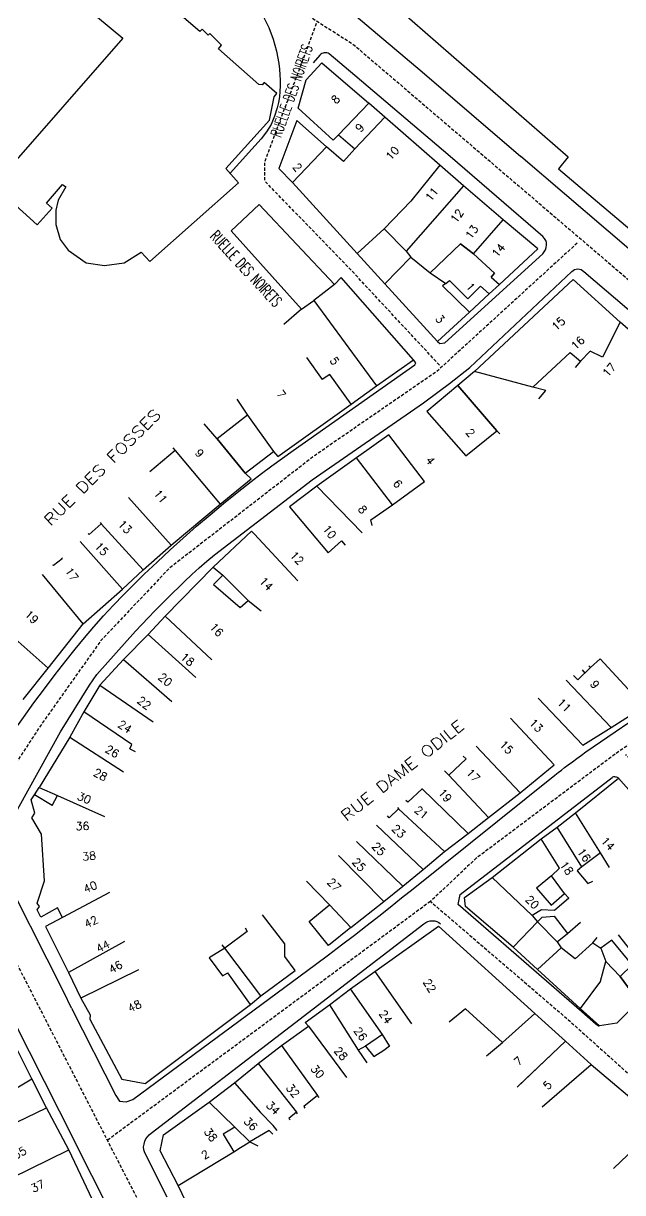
# Model space of a CAD drawing. Header units: millimetres. Extents: x 80000 to 81000, y 144000 to 145000.
# Drawn here: x 80580.9 to 80674.5, y 144588.9 to 144771.5 of the extents above; entities that cross this region are included whole.
import ezdxf
from ezdxf.enums import TextEntityAlignment as Align

# ---------------------------------------------------------------- set-up
doc = ezdxf.new("R2010")
doc.units = ezdxf.units.MM
doc.linetypes.add('DASHED', pattern=[0.75, 0.5, -0.25])
for name, color, linetype in [('W0001', 6, 'DASHED'), ('W0008', 7, 'CONTINUOUS'), ('W0100', 7, 'CONTINUOUS'), ('W0515', 5, 'CONTINUOUS'), ('W0989', 7, 'CONTINUOUS'), ('W0991', 7, 'CONTINUOUS')]:
    doc.layers.add(name, color=color, linetype=linetype)
doc.styles.get("Standard").update_dxf_attribs({"font": 'romans.shx', "width": 0.85})

msp = doc.modelspace()

# ---------------------------------------------------------------- linework, layer by layer
at = {"layer": 'W0001', "flags": 128}
for points in [[(80091.26, 145000), (80154.83, 144930.11), (80181.85, 144898.66), (80191.75, 144883.13), (80219.83, 144828.91), (80237.91, 144810.29), (80254.89, 144795.25), (80294.08, 144768.24), (80322.89, 144753.24), (80347.8, 144741.58), (80356.22, 144739.4), (80381.12, 144731.64), (80412.04, 144719.98), (80422.46, 144716.19), (80472.62, 144690.94), (80517.64, 144667.11), (80570.12, 144640.65), (80574.36, 144635.27), (80607.21, 144571.18), (80640.09, 144537.79), (80670.07, 144503.23)], [(80438.02, 144901.97), (80447.33, 144891.69), (80465.89, 144880.93), (80479.31, 144869.1), (80496.63, 144849.86), (80514.29, 144832.03), (80528.4, 144814.54), (80542.06, 144801.78), (80570.14, 144801.78), (80581.97, 144802.13), (80592.05, 144799.12), (80602.29, 144793.12), (80623.3, 144774.05), (80632.34, 144768.29), (80665.56, 144739.87), (80709.16, 144702.63), (80722.41, 144690.69), (80739.73, 144675.52), (80759.7, 144652.03), (80777.33, 144629.79), (80800.92, 144601.88), (80826, 144569.74), (80848.81, 144540.25), (80878.09, 144499.42), (80897.86, 144474.52)], [(80645.85, 144718.15), (80631.91, 144733.13), (80618.58, 144746.87), (80618.58, 144749.95), (80626.78, 144771.85)], [(80667.38, 144737.21), (80645.44, 144717.15), (80626.41, 144704.04), (80603.63, 144686.39), (80592.97, 144675.1), (80583.36, 144661.57), (80573.7, 144646.84), (80570.2, 144638.85)], [(80717.43, 144694.38), (80702.23, 144680.06), (80689.53, 144668.78), (80672.92, 144657.08), (80651.6, 144641.09), (80644.44, 144634.35), (80665.97, 144615.87), (80692.2, 144592.31), (80699.78, 144599.72), (80682.37, 144618.74), (80698.36, 144631.89), (80674.96, 144657.29)], [(80644.44, 144634.35), (80594.02, 144597.05)]]:
    msp.add_lwpolyline(points, dxfattribs=at)
at = {"layer": 'W0008'}
for p, q in [((80668.08, 144617.09), (80648.79, 144633.87)), ((80588.39, 144617.67), (80587.15, 144620.19))]:
    msp.add_line(p, q, dxfattribs=at)
for points in [[(80627.51, 144777.21), (80643.13, 144763.95), (80658.56, 144750.73)], [(80618.33, 144772.66), (80619.2, 144770.9), (80619.89, 144769.06), (80620.4, 144767.17), (80620.75, 144765.24), (80620.86, 144764.37), (80620.93, 144763.51), (80620.97, 144762.64), (80620.97, 144761.77), (80620.93, 144760.9), (80620.84, 144760.03), (80620.7, 144759.16), (80620.5, 144758.31), (80620.09, 144757.01), (80619.54, 144755.75), (80618.84, 144754.56), (80617.99, 144753.47), (80613.17, 144748.13)], [(80645.55, 144721.85), (80645.91, 144721.5), (80646.71, 144721.61), (80661.98, 144735.54), (80662.23, 144735.83), (80662.42, 144736.16), (80662.54, 144736.53), (80662.58, 144736.91), (80662.55, 144737.27), (80662.45, 144737.62), (80662.27, 144737.94), (80662.02, 144738.21), (80647.5, 144750.72), (80632.62, 144763.37), (80628.63, 144766.75), (80628.46, 144766.86), (80628.26, 144766.92), (80628.06, 144766.94), (80627.86, 144766.92), (80627.67, 144766.88), (80627.49, 144766.8), (80627.33, 144766.7), (80627.19, 144766.56), (80626.14, 144765.38)], [(80775.29, 144637.75), (80771.57, 144642.76), (80766.62, 144650.66), (80755.65, 144662.74), (80750.11, 144668.62), (80740.8, 144678.33), (80739.88, 144679.28), (80738.95, 144680.24), (80738.02, 144681.18), (80737.07, 144682.12), (80735.68, 144683.46), (80734.28, 144684.8), (80732.85, 144686.12), (80731.41, 144687.42), (80717.36, 144699.89), (80691.66, 144722.42), (80679.04, 144733.22), (80658.57, 144750.73)], [(80576.68, 144642.87), (80586.63, 144660.82), (80591.16, 144668.11), (80592.34, 144669.78), (80598.39, 144676.55), (80599.37, 144677.63), (80600.38, 144678.69), (80601.41, 144679.73), (80602.43, 144680.77), (80603.32, 144681.67), (80604.22, 144682.58), (80605.12, 144683.47), (80606.04, 144684.35), (80607.18, 144685.42), (80608.33, 144686.48), (80609.51, 144687.52), (80610.73, 144688.5), (80625.96, 144700.2), (80643.38, 144712.26), (80645.82, 144714.05), (80647.44, 144715.27), (80650.59, 144717.78), (80666.52, 144732.77), (80666.72, 144732.93), (80666.95, 144733.06), (80667.2, 144733.15), (80667.47, 144733.18), (80667.73, 144733.15), (80667.97, 144733.06), (80668.19, 144732.93), (80668.39, 144732.77), (80683.61, 144719.82)], [(80570.98, 144649.38), (80580.88, 144663.1), (80582.51, 144665.35), (80584.16, 144667.58), (80585.83, 144669.79), (80587.54, 144671.97), (80588.96, 144673.75), (80590.39, 144675.51), (80591.86, 144677.25), (80593.36, 144678.96), (80594.91, 144680.63), (80596.49, 144682.26), (80598.1, 144683.87), (80599.73, 144685.45), (80601.74, 144687.37), (80603.77, 144689.26), (80605.83, 144691.12), (80607.91, 144692.95), (80610.01, 144694.74), (80612.12, 144696.5), (80614.26, 144698.23), (80616.43, 144699.93), (80618.05, 144701.18), (80619.68, 144702.4), (80621.33, 144703.6), (80623, 144704.79), (80641.99, 144718.16), (80642.14, 144718.48), (80641.78, 144718.96)], [(80588.39, 144617.67), (80595.3, 144604.01), (80595.86, 144603.12), (80596.91, 144603.02), (80597.93, 144603.4), (80626.47, 144624.5), (80628.51, 144626.02), (80630.54, 144627.55), (80632.57, 144629.09), (80634.58, 144630.64), (80636.38, 144632.05), (80638.16, 144633.47), (80639.94, 144634.9), (80641.72, 144636.33), (80663.87, 144654.07), (80664.38, 144654.47), (80664.9, 144654.87), (80665.41, 144655.27), (80665.94, 144655.67), (80666.63, 144656.18), (80667.33, 144656.69), (80668.03, 144657.2), (80668.74, 144657.7), (80691.3, 144673.15)], [(80648.79, 144633.87), (80649.07, 144635.44), (80672.82, 144653.73), (80672.95, 144653.8), (80673.08, 144653.84), (80673.22, 144653.84), (80673.35, 144653.83), (80673.48, 144653.81), (80673.61, 144653.76), (80673.72, 144653.69), (80673.82, 144653.6)], [(80587.15, 144620.19), (80576.65, 144640.88)], [(80526.41, 144588.72), (80526.89, 144589.35), (80527.8, 144590.48), (80528.73, 144591.59), (80529.67, 144592.69), (80530.63, 144593.77), (80531.82, 144595.07), (80533.02, 144596.35), (80534.24, 144597.62), (80535.47, 144598.87), (80549.92, 144613.48), (80567.07, 144630.76), (80570.34, 144630.68), (80571.03, 144630.06), (80571.68, 144629.4), (80572.3, 144628.71), (80572.87, 144627.98), (80573.39, 144627.22), (80573.85, 144626.42), (80574.28, 144625.61), (80574.7, 144624.8), (80588.78, 144597.01)], [(80603.29, 144588.16), (80599.82, 144595.07), (80599.66, 144595.52), (80599.64, 144595.99), (80599.7, 144596.44), (80599.83, 144596.88), (80600, 144597.26), (80600.24, 144597.59), (80600.52, 144597.89), (80600.83, 144598.15), (80622.52, 144614.8), (80643.42, 144630.86), (80643.72, 144631.06), (80644.05, 144631.21), (80644.41, 144631.31), (80644.77, 144631.34), (80645.11, 144631.3), (80645.44, 144631.21), (80645.75, 144631.05), (80646.02, 144630.84)], [(80670.79, 144614.81), (80670.27, 144615.19), (80668.08, 144617.09)], [(80602.43, 144567.73), (80602.59, 144567.96), (80602.72, 144568.21), (80602.8, 144568.48), (80602.84, 144568.76), (80602.83, 144569.03), (80602.77, 144569.29), (80602.67, 144569.54), (80602.56, 144569.77), (80588.78, 144597.02)]]:
    msp.add_lwpolyline(points, dxfattribs=at)
at = {"layer": 'W0100'}
for p, q in [((80629.26, 144753.26), (80623.77, 144758.29)), ((80634.83, 144759.06), (80630.09, 144754.13)), ((80637.33, 144756.88), (80634.83, 144759.06)), ((80637.33, 144756.88), (80632.64, 144751.95)), ((80645.91, 144749.4), (80637.33, 144756.88)), ((80628.21, 144752.25), (80623.56, 144756.37)), ((80630.09, 144754.13), (80629.26, 144753.26)), ((80630.09, 144754.13), (80632.64, 144751.95)), ((80628.21, 144752.25), (80622.89, 144746.65)), ((80645.91, 144749.4), (80641.38, 144743.76)), ((80649.61, 144746.17), (80645.91, 144749.4)), ((80622.89, 144746.65), (80632.98, 144735.55)), ((80649.61, 144746.17), (80640.64, 144735.93)), ((80655.78, 144740.82), (80649.61, 144746.17)), ((80637.23, 144739.45), (80641.38, 144743.76)), ((80629.44, 144730.71), (80617.71, 144743.22)), ((80651.17, 144735.52), (80655.78, 144740.82)), ((80637.23, 144739.45), (80632.98, 144735.55)), ((80640.64, 144735.93), (80637.23, 144739.45)), ((80644.41, 144732.55), (80649.14, 144737.11)), ((80649.14, 144737.11), (80651.17, 144735.52)), ((80632.98, 144735.55), (80637.34, 144730.86)), ((80637.34, 144730.86), (80641.38, 144734.98)), ((80640.64, 144735.93), (80641.38, 144734.98)), ((80641.38, 144734.98), (80644.41, 144732.55)), ((80651.17, 144735.52), (80654.47, 144732.52)), ((80644.41, 144732.55), (80646.84, 144730.9)), ((80646.84, 144730.9), (80646.34, 144730.54)), ((80646.84, 144730.9), (80647.43, 144731.34)), ((80650.29, 144728.47), (80647.43, 144731.34)), ((80666.72, 144731.53), (80651.32, 144717.13)), ((80654.47, 144732.52), (80653.93, 144731.89)), ((80653.93, 144731.89), (80655.21, 144730.75)), ((80674.08, 144724.85), (80666.72, 144731.53)), ((80629.44, 144730.71), (80626.23, 144728.25)), ((80646.34, 144730.54), (80650.53, 144726.43)), ((80652.29, 144730.45), (80650.29, 144728.47)), ((80650.53, 144726.43), (80653.62, 144729.28)), ((80653.62, 144729.28), (80652.29, 144730.45)), ((80653.62, 144729.28), (80655.21, 144730.75)), ((80624.29, 144726.88), (80626.23, 144728.25)), ((80626.23, 144728.25), (80636.04, 144714.9)), ((80674.08, 144724.85), (80671.31, 144719.4)), ((80683.52, 144716.57), (80674.08, 144724.85)), ((80667.9, 144718.73), (80669.38, 144720.31)), ((80671.31, 144719.4), (80669.38, 144720.31)), ((80625.09, 144719.34), (80627.53, 144715.9)), ((80636.04, 144714.9), (80641.78, 144718.96)), ((80628.74, 144716.67), (80627.53, 144715.9)), ((80632.04, 144712.01), (80628.74, 144716.67)), ((80651.32, 144717.13), (80648.72, 144714.94)), ((80660.43, 144714.68), (80651.32, 144717.13)), ((80632.04, 144712.01), (80636.04, 144714.9)), ((80648.72, 144714.94), (80654.8, 144707.87)), ((80662.45, 144714.16), (80660.43, 144714.68)), ((80620.6, 144703.86), (80632.04, 144712.01)), ((80643.9, 144710.88), (80649.97, 144703.94)), ((80615.89, 144710.33), (80611.12, 144706.62)), ((80615.89, 144710.33), (80619.94, 144704.65)), ((80637.93, 144707.23), (80632.9, 144703.63)), ((80643.52, 144699.94), (80637.93, 144707.23)), ((80649.97, 144703.94), (80654.8, 144707.87)), ((80654.8, 144707.87), (80655.27, 144707.38)), ((80611.12, 144706.62), (80615.49, 144701.26)), ((80604.2, 144705.22), (80604.55, 144704.79)), ((80604.55, 144704.79), (80611.6, 144696.4)), ((80615.49, 144701.26), (80619.94, 144704.65)), ((80619.94, 144704.65), (80620.6, 144703.86)), ((80632.9, 144703.63), (80626.72, 144699.2)), ((80638.54, 144696.33), (80632.9, 144703.63)), ((80611.6, 144696.4), (80616.42, 144700.39)), ((80616.42, 144700.39), (80615.49, 144701.26)), ((80638.54, 144696.33), (80643.52, 144699.94)), ((80626.72, 144699.2), (80622.41, 144696)), ((80626.72, 144699.2), (80633.77, 144691.95)), ((80603.92, 144690), (80597.25, 144697.45)), ((80603.92, 144690), (80611.6, 144696.4)), ((80622.41, 144696), (80628.45, 144688.79)), ((80592.83, 144693.54), (80593.03, 144693.32)), ((80593.03, 144693.32), (80599.59, 144686.17)), ((80589.71, 144690.6), (80596.36, 144683.13)), ((80599.59, 144686.17), (80603.92, 144690)), ((80590.18, 144677.72), (80583.82, 144685.44)), ((80596.36, 144683.13), (80599.59, 144686.17)), ((80610.48, 144686.55), (80603, 144678.93)), ((80610.48, 144686.55), (80611.99, 144685.34)), ((80611.99, 144685.34), (80610.56, 144683.85)), ((80615.95, 144681.38), (80611.99, 144685.34)), ((80610.56, 144683.85), (80614.71, 144680.28)), ((80590.18, 144677.72), (80596.36, 144683.13)), ((80614.71, 144680.28), (80615.95, 144681.38)), ((80615.95, 144681.38), (80617.98, 144679.76)), ((80603, 144678.93), (80600.34, 144676.04)), ((80610.28, 144672.08), (80603, 144678.93)), ((80584.72, 144670.8), (80577.21, 144677.43)), ((80584.72, 144670.8), (80590.18, 144677.72)), ((80600.34, 144676.04), (80596.51, 144672.14)), ((80600.34, 144676.04), (80607.77, 144669.34)), ((80580.84, 144665.9), (80584.72, 144670.8)), ((80596.51, 144672.14), (80592.8, 144668.13)), ((80596.51, 144672.14), (80604.07, 144665.57)), ((80669.21, 144671.18), (80669.47, 144670.87)), ((80669.47, 144670.87), (80670.96, 144672.26)), ((80677.82, 144664.78), (80670.96, 144672.26)), ((80665.65, 144668.94), (80672.67, 144661.54)), ((80592.8, 144668.13), (80590.31, 144663.97)), ((80592.8, 144668.13), (80601.15, 144662.43)), ((80661.28, 144666.11), (80668.23, 144658.75)), ((80590.31, 144663.97), (80588.1, 144660.01)), ((80597.81, 144658.88), (80590.31, 144663.97)), ((80672.67, 144661.54), (80677.82, 144664.78)), ((80668.23, 144658.75), (80672.67, 144661.54)), ((80588.1, 144660.01), (80583.33, 144652.16)), ((80588.1, 144660.01), (80596.52, 144654.6)), ((80597.47, 144658.21), (80597.81, 144658.88)), ((80597.47, 144658.21), (80598.31, 144657.78)), ((80658.46, 144651.31), (80651.57, 144658.61)), ((80650.03, 144656.65), (80647.3, 144654.06)), ((80649.55, 144657.05), (80650.03, 144656.65)), ((80647.3, 144654.06), (80646.63, 144654.77)), ((80658.46, 144651.31), (80663.79, 144655.7)), ((80647.3, 144654.06), (80653.53, 144647.47)), ((80667.12, 144648.19), (80673.82, 144653.6)), ((80673.82, 144653.6), (80682.8, 144643.39)), ((80582.07, 144650.24), (80582.57, 144651.02)), ((80582.57, 144651.02), (80583.33, 144652.16)), ((80585.35, 144649.33), (80582.57, 144651.02)), ((80583.33, 144652.16), (80586.17, 144650.88)), ((80585.35, 144649.33), (80586.17, 144650.88)), ((80586.17, 144650.88), (80593.51, 144647.61)), ((80643.07, 144652.01), (80643.13, 144651.95)), ((80643.13, 144651.95), (80650.32, 144644.97)), ((80653.53, 144647.47), (80658.46, 144651.31)), ((80639.29, 144649.01), (80639.45, 144648.83)), ((80639.45, 144648.83), (80646.66, 144642.13)), ((80650.32, 144644.97), (80653.53, 144647.47)), ((80664.23, 144645.95), (80667.12, 144648.19)), ((80671.02, 144641.93), (80667.12, 144648.19)), ((80643.32, 144639.35), (80636.01, 144646.28)), ((80661.73, 144644.15), (80664.23, 144645.95)), ((80668.12, 144639.73), (80664.23, 144645.95)), ((80640.14, 144636.71), (80632.87, 144643.7)), ((80646.66, 144642.13), (80650.32, 144644.97)), ((80654.11, 144638.08), (80661.73, 144644.15)), ((80664.63, 144639.54), (80661.73, 144644.15)), ((80637.17, 144634.35), (80630.08, 144641.5)), ((80643.32, 144639.35), (80646.66, 144642.13)), ((80671.02, 144641.93), (80668.12, 144639.73)), ((80672.41, 144639.64), (80671.02, 144641.93)), ((80663.38, 144638.32), (80664.63, 144639.54)), ((80640.14, 144636.71), (80643.32, 144639.35)), ((80660.32, 144632.15), (80654.11, 144638.08)), ((80665.39, 144635.6), (80663.38, 144638.32)), ((80637.17, 144634.35), (80640.14, 144636.71)), ((80594.31, 144635.72), (80586.95, 144631.82)), ((80632.02, 144630.28), (80637.17, 144634.35)), ((80666.06, 144634.84), (80665.39, 144635.6)), ((80666.07, 144634.83), (80666.06, 144634.84)), ((80628.68, 144633.8), (80632.02, 144630.28)), ((80635.74, 144623.39), (80645.69, 144630.46)), ((80645.69, 144630.46), (80660.77, 144616.85)), ((80657.39, 144627.19), (80661.19, 144631.14)), ((80660.32, 144632.15), (80661.19, 144631.14)), ((80664.22, 144628.03), (80661.19, 144631.14)), ((80665.85, 144629.36), (80667.89, 144631.13)), ((80632.02, 144630.28), (80628.5, 144627.48)), ((80664.22, 144628.03), (80665.85, 144629.36)), ((80669.79, 144627.9), (80670.51, 144628.73)), ((80673.75, 144629.13), (80679.93, 144621.26)), ((80596.66, 144628.09), (80587.92, 144623.22)), ((80612.34, 144627.02), (80609.9, 144625.54)), ((80612.34, 144627.02), (80611.89, 144627.59)), ((80617.93, 144619.62), (80612.34, 144627.02)), ((80661.19, 144623.71), (80657.39, 144627.19)), ((80661.19, 144623.71), (80664.86, 144627.09)), ((80664.22, 144628.03), (80664.86, 144627.09)), ((80667.06, 144625.38), (80664.86, 144627.09)), ((80667.06, 144625.38), (80669.79, 144627.9)), ((80669.79, 144627.9), (80671.08, 144627.06)), ((80671.08, 144627.06), (80671.85, 144624.94)), ((80609.9, 144625.54), (80611.98, 144622.73)), ((80671.03, 144621.89), (80671.85, 144624.94)), ((80671.85, 144624.94), (80674.08, 144622.63)), ((80587.92, 144623.22), (80589.84, 144619.25)), ((80598.84, 144623.64), (80589.84, 144619.25)), ((80611.98, 144622.73), (80612.8, 144623.21)), ((80616.32, 144618.23), (80612.8, 144623.21)), ((80617.93, 144619.62), (80623.3, 144623.57)), ((80631.98, 144620.7), (80635.74, 144623.39)), ((80635.74, 144623.39), (80641.49, 144615.21)), ((80667.83, 144617.63), (80661.19, 144623.71)), ((80671.03, 144621.89), (80667.83, 144617.63)), ((80674.08, 144622.63), (80676.95, 144618.72)), ((80616.32, 144618.23), (80617.93, 144619.62)), ((80628.68, 144618.19), (80631.98, 144620.7)), ((80636.95, 144613.56), (80631.98, 144620.7)), ((80628.68, 144618.19), (80633.17, 144611.1)), ((80655.72, 144612.32), (80660.77, 144616.85)), ((80660.77, 144616.85), (80665.55, 144612.49)), ((80621.2, 144611.84), (80625.4, 144614.88)), ((80625.4, 144614.88), (80631.32, 144606.83)), ((80636.95, 144613.56), (80634.3, 144611.71)), ((80638.04, 144611.79), (80636.95, 144613.56)), ((80653.21, 144610.2), (80655.72, 144612.32)), ((80665.55, 144612.49), (80658.01, 144605.35)), ((80658.27, 144605.6), (80665.55, 144612.49)), ((80665.55, 144612.49), (80669.53, 144608.86)), ((80582.2, 144606.63), (80579.79, 144611.43)), ((80617.54, 144609.05), (80621.2, 144611.84)), ((80621.2, 144611.84), (80626.82, 144604)), ((80634.3, 144611.71), (80633.17, 144611.1)), ((80633.17, 144611.1), (80634.51, 144609.13)), ((80637.17, 144611.11), (80638.04, 144611.79)), ((80638.04, 144611.79), (80638.09, 144611.72)), ((80613.82, 144606), (80617.54, 144609.05)), ((80617.54, 144609.05), (80623.51, 144601.4)), ((80661.91, 144602.28), (80669.53, 144608.86)), ((80669.53, 144608.86), (80680.41, 144599.67)), ((80573.6, 144601.48), (80582.2, 144606.63)), ((80584.47, 144602.11), (80582.2, 144606.63)), ((80609.9, 144602.96), (80613.82, 144606)), ((80613.82, 144606), (80617.92, 144601.38)), ((80575.46, 144597.77), (80584.47, 144602.11)), ((80587.96, 144595.52), (80584.47, 144602.11)), ((80613.88, 144599.09), (80609.9, 144602.96)), ((80619.85, 144599.36), (80617.92, 144601.38)), ((80623.69, 144601.17), (80623.51, 144601.4)), ((80620.5, 144598.55), (80619.85, 144599.36)), ((80680.41, 144599.67), (80673.03, 144592.63)), ((80616.24, 144596.78), (80613.88, 144599.09)), ((80616.24, 144596.78), (80617.46, 144596.17)), ((80578.97, 144591.13), (80587.96, 144595.52)), ((80596.78, 144577.03), (80587.96, 144595.52)), ((80605.06, 144589.94), (80613.71, 144595.24))]:
    msp.add_line(p, q, dxfattribs=at)
for points in [[(80614.46, 144746.64), (80612.49, 144748.83), (80619.32, 144756.41), (80620.03, 144760.03), (80620.44, 144760.57), (80618.48, 144762.28), (80618.18, 144761.92), (80617.66, 144761.99), (80611.34, 144767.55), (80611.78, 144768.13), (80609.99, 144769.93), (80609.71, 144769.71), (80608.77, 144770.61), (80608.41, 144770.26), (80580.87, 144793.86)], [(80554.31, 144745.86), (80555.38, 144748.29), (80584.19, 144779.38), (80596.39, 144769.2), (80577.88, 144748.08), (80577.37, 144748.49), (80575.66, 144746.66), (80583.03, 144740.07), (80585.34, 144742.64), (80584.47, 144743.42), (80586.96, 144746.35), (80587.47, 144745.99), (80586.27, 144743.93), (80585.94, 144742.32), (80585.94, 144740.08), (80586.58, 144737.74), (80587.87, 144736.09), (80590.64, 144734.13), (80593.54, 144733.72), (80596.59, 144734.13), (80599.27, 144735.79), (80600.6, 144734.32), (80614.46, 144746.64)], [(80623.77, 144758.29), (80625.03, 144762.7), (80627.46, 144765.35), (80634.83, 144759.06)], [(80623.56, 144756.37), (80620.77, 144748.85), (80622.89, 144746.65)], [(80632.64, 144751.95), (80630.88, 144749.97), (80628.21, 144752.25)], [(80617.71, 144743.22), (80613.3, 144739.13), (80624.29, 144726.88)], [(80655.21, 144730.75), (80661.24, 144736.3), (80655.78, 144740.82)], [(80651.17, 144735.52), (80649.14, 144737.11), (80644.41, 144732.55)], [(80653.93, 144731.89), (80654.47, 144732.52), (80651.17, 144735.52)], [(80641.78, 144718.96), (80630.49, 144731.81), (80629.44, 144730.71)], [(80650.53, 144726.43), (80645.55, 144721.85), (80637.34, 144730.86)], [(80624.29, 144726.88), (80621.56, 144724.49), (80621.56, 144724.48)], [(80660.43, 144714.68), (80666.27, 144720.11), (80667.9, 144718.73)], [(80667.9, 144718.73), (80667.03, 144717.74)], [(80654.8, 144707.87), (80648.72, 144714.94), (80643.9, 144710.88)], [(80614.19, 144712.83), (80615.89, 144710.33)], [(80661.39, 144712.86), (80662.45, 144714.16)], [(80615.49, 144701.26), (80611.12, 144706.62), (80609.09, 144708.95)], [(80604.55, 144704.79), (80600.63, 144701.46)], [(80635.34, 144693.07), (80635.14, 144693.98), (80638.54, 144696.33)], [(80593.03, 144693.32), (80591.13, 144691.65), (80590.99, 144691.81)], [(80616.89, 144691.79), (80616.47, 144692.21), (80610.48, 144686.55)], [(80623.75, 144684.44), (80616.89, 144691.79)], [(80628.45, 144688.79), (80630.55, 144690.66), (80631.12, 144690.01)], [(80586.8, 144688.05), (80586.9, 144687.88), (80585.56, 144686.82), (80585.48, 144686.89)], [(80669.47, 144670.87), (80667.45, 144668.98), (80666.79, 144669.66)], [(80668.15, 144670.51), (80668.58, 144670.03), (80669.47, 144670.87)], [(80663.79, 144655.7), (80656.93, 144663)], [(80643.13, 144651.95), (80640.89, 144649.84), (80640.6, 144650.09)], [(80583.02, 144633.02), (80583.38, 144633.58), (80583.01, 144634.1), (80584.17, 144637.54), (80583.68, 144644.86), (80582.2, 144647.42), (80582.66, 144648.16), (80582.07, 144650.24)], [(80639.45, 144648.83), (80638.02, 144647.39), (80637.72, 144647.7)], [(80668.12, 144639.73), (80667.39, 144639.15), (80669.05, 144637.14), (80669.82, 144637.52)], [(80657.39, 144627.19), (80649.94, 144633.54), (80649.79, 144634.98), (80654.11, 144638.08)], [(80663.38, 144638.32), (80661.02, 144636.43), (80663.28, 144633.78), (80665.39, 144635.6)], [(80625.07, 144637.53), (80628.68, 144633.8)], [(80666.06, 144634.84), (80663.8, 144632.95), (80661.79, 144633.03), (80660.32, 144632.15)], [(80586.95, 144631.82), (80586.17, 144633.35), (80583.59, 144631.89), (80583.02, 144633.02)], [(80623.3, 144623.57), (80621.71, 144625.75), (80621.7, 144627.71), (80618.2, 144632.24)], [(80628.5, 144627.48), (80625.49, 144631.23), (80628.68, 144633.8)], [(80586.95, 144631.82), (80584.3, 144630.45), (80587.92, 144623.22)], [(80661.19, 144631.14), (80661.89, 144631.89), (80663.79, 144632.03), (80665.85, 144629.36)], [(80615.49, 144630.24), (80615.83, 144629.65), (80612.34, 144627.02)], [(80674.08, 144622.63), (80675.97, 144624.45), (80672.76, 144628.27), (80671.08, 144627.06)], [(80679.93, 144621.26), (80676.95, 144618.72), (80674.08, 144622.63)], [(80589.84, 144619.25), (80591.28, 144616.63), (80591.23, 144615.97), (80596.21, 144606.57), (80599.87, 144605.89), (80616.32, 144618.23)], [(80625.4, 144614.88), (80624.89, 144615.43), (80628.68, 144618.19)], [(80676.95, 144618.72), (80673.54, 144615.35), (80670.84, 144614.93), (80667.83, 144617.63)], [(80655.72, 144612.32), (80649.91, 144617.56), (80647.37, 144615.48)], [(80634.3, 144611.71), (80635.61, 144610.14), (80637.17, 144611.11)], [(80637.2, 144611.07), (80637.17, 144611.11)], [(80638.09, 144611.72), (80638.04, 144611.79)], [(80626.82, 144604), (80624.66, 144602.3), (80624.84, 144602.05)], [(80627.05, 144603.73), (80626.82, 144604)], [(80605.06, 144589.94), (80602.2, 144595.4), (80602.72, 144597.87), (80609.9, 144602.96)], [(80623.51, 144601.4), (80622.31, 144600.45), (80622.51, 144600.2)], [(80613.88, 144599.09), (80612.04, 144598.01), (80613.71, 144595.24)], [(80619.83, 144598.01), (80619.26, 144598.56), (80616.24, 144596.78)], [(80613.71, 144595.24), (80614.78, 144595.89), (80616.24, 144596.78)], [(80612.18, 144578.11), (80608.04, 144583.66), (80605.06, 144589.94)]]:
    msp.add_lwpolyline(points, dxfattribs=at)
at = {"layer": 'W0515'}
msp.add_lwpolyline([(80600.98, 144807.38), (80665.98, 144750.67), (80664.45, 144748.78), (80678.32, 144737.07), (80680.84, 144739.41), (80707.13, 144715.28), (80726.67, 144696.2), (80740.98, 144681.34), (80761.13, 144660.43), (80779.04, 144641.17)], dxfattribs=at)

# ---------------------------------------------------------------- texts
at = {"layer": 'W0989'}
for s, rotation, width, p in [('RUELLE DES NOIRETS', 70.595, 0.6, (80622.76, 144760.99)), ('RUELLE DES NOIRETS', 312.6886, 0.6, (80615.64, 144733.22)), ('RUE DES FOSSES', 44.9401, 1.2, (80593.19, 144702.19)), ('RUE DAME ODILE', 38.3944, 1.2, (80640.06, 144654.8))]:
    msp.add_text(s, height=1.75, rotation=rotation, dxfattribs=dict(at, width=width)).set_placement(p, align=Align.MIDDLE)
at = {"layer": 'W0991'}
for s, rotation, p in [('8', 46.9337, (80629.62, 144759.67)), ('9', 47.1745, (80633.41, 144755.23)), ('10', 47.7062, (80638.5, 144751.25)), ('2', 308.3672, (80623.67, 144749.04)), ('11', 51.2859, (80644.66, 144744.83)), ('12', 53.5586, (80648.59, 144741.46)), ('13', 54.119, (80650.9, 144738.94)), ('14', 49.353, (80655.06, 144736.07)), ('1', 309.955, (80650.73, 144730.37)), ('3', 310.4692, (80645.95, 144725.35)), ('15', 43.1394, (80664.43, 144724.6)), ('16', 43.533, (80667.46, 144721.6)), ('5', 304.7347, (80629.46, 144718.79)), ('17', 47.5535, (80672.37, 144717.39)), ('7', 307.5647, (80621.13, 144713.58)), ('2', 311.4253, (80650.7, 144707.56)), ('9', 311.4745, (80608.37, 144704.39)), ('4', 309.7427, (80644.44, 144703.24)), ('6', 308.6173, (80639.34, 144699.6)), ('11', 309.0269, (80602.3, 144697.62)), ('8', 310.914, (80633.86, 144695.58)), ('13', 314.7831, (80596.73, 144692.86)), ('10', 307.4723, (80628.69, 144692.09)), ('15', 313.6331, (80593.08, 144689.41)), ('12', 314.4592, (80623.6, 144688)), ('17', 304.9605, (80588.41, 144685.47)), ('14', 313.8364, (80618.81, 144683.97)), ('19', 315.0663, (80582.15, 144678.79)), ('16', 312.5214, (80611.05, 144676.8)), ('18', 320.9181, (80606.5, 144672.16)), ('20', 319.8846, (80603.03, 144668.99)), ('9', 307.5032, (80670.13, 144668.24)), ('22', 322.6836, (80599.72, 144665.35)), ('11', 315.0322, (80665.35, 144665)), ('24', 326.2911, (80596.73, 144661.65)), ('13', 315.6429, (80660.95, 144661.84)), ('26', 328.8005, (80594.74, 144657.78)), ('15', 313.4865, (80656.32, 144658.43)), ('28', 331.4585, (80592.89, 144654.14)), ('17', 313.9449, (80651.12, 144654.04)), ('30', 337.1357, (80590.36, 144650.5)), ('19', 310.906, (80646.73, 144650.91)), ('21', 319.3838, (80643.04, 144648.24)), ('36', 1.0847, (80590.09, 144646.13)), ('23', 316.9018, (80639.48, 144645.32)), ('25', 313.6276, (80636.39, 144642.54)), ('14', 312.1716, (80672.18, 144643.37)), ('38', 5.9493, (80591.12, 144641.45)), ('16', 306.2465, (80668.44, 144641.59)), ('25', 313.4445, (80633.28, 144640.09)), ('18', 306.7417, (80665.73, 144639.56)), ('27', 314.5156, (80629.4, 144636.95)), ('40', 22.5739, (80591.31, 144636.6)), ('20', 314.682, (80660.36, 144634.24)), ('42', 25.6955, (80591.42, 144631.16)), ('44', 28.3126, (80593.29, 144627.33)), ('46', 30.2658, (80595.26, 144624.11)), ('22', 301.6588, (80644.33, 144621.19)), ('48', 26.8682, (80598.23, 144617.99)), ('24', 304.9995, (80637.45, 144616.31)), ('26', 305.6433, (80633.53, 144613.65)), ('28', 310.8948, (80630.46, 144610.58)), ('30', 312.0844, (80626.8, 144607.77)), ('7', 41.7461, (80658.19, 144609.4)), ('32', 309.9581, (80622.96, 144604.76)), ('5', 44.7389, (80662.72, 144605.65)), ('34', 315.2689, (80619.87, 144602.08)), ('36', 314.9251, (80616.38, 144599.57)), ('38', 306.6826, (80610.13, 144597.88)), ('35', 28.6784, (80580.26, 144595.06)), ('2', 30.0275, (80609.25, 144594.8)), ('37', 26.2664, (80583.09, 144589.87))]:
    msp.add_text(s, height=1.25, rotation=rotation, dxfattribs=at).set_placement(p, align=Align.MIDDLE)

doc.saveas('drawing.dxf')
